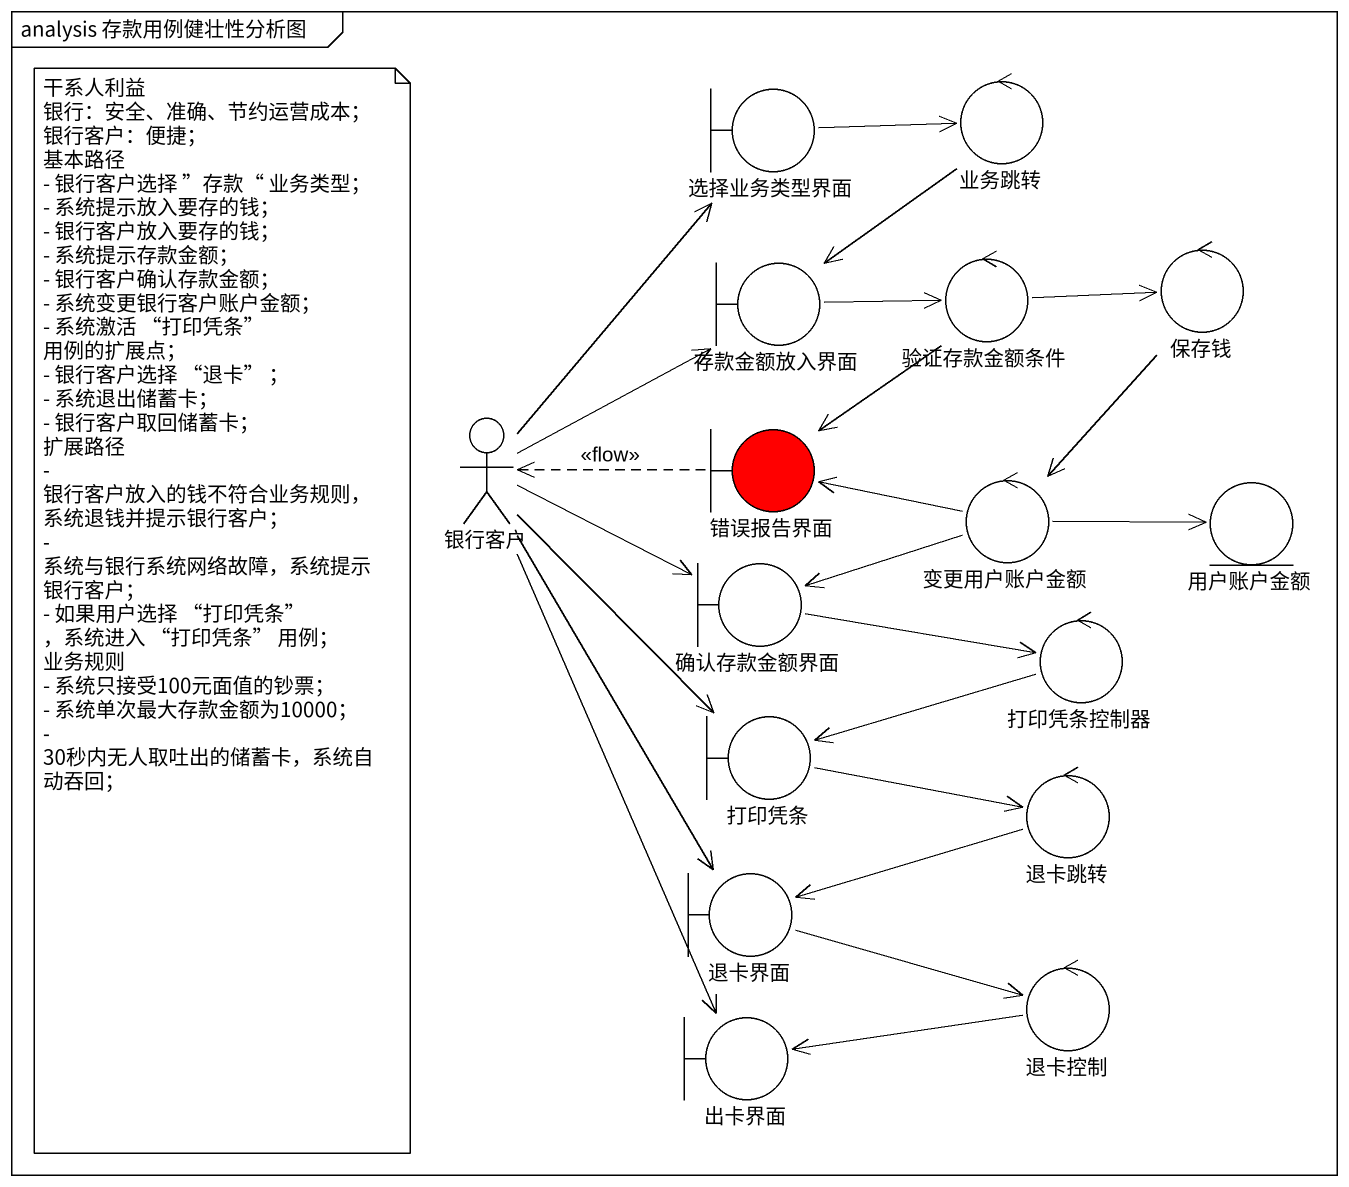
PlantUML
@startuml
mainframe analysis 存款用例健壮性分析图
boundary 选择业务类型界面
control 业务跳转
control 保存钱
boundary 存款金额放入界面
control 验证存款金额条件
actor 银行客户
boundary 错误报告界面 #FF0000
control 变更用户账户金额
entity 用户账户金额
boundary 确认存款金额界面
control 打印凭条控制器
boundary 打印凭条
control 退卡跳转
boundary 退卡界面
control 退卡控制
boundary 出卡界面
选择业务类型界面 -right-> 业务跳转
业务跳转 --> 存款金额放入界面
保存钱 --> 变更用户账户金额
存款金额放入界面 -right-> 验证存款金额条件
验证存款金额条件 -right-> 保存钱
验证存款金额条件 --> 错误报告界面
银行客户 -up-> 选择业务类型界面
银行客户 -up-> 存款金额放入界面
银行客户 -right-> 确认存款金额界面
银行客户 --> 打印凭条
银行客户 --> 退卡界面
银行客户 --> 出卡界面
错误报告界面 .left.> 银行客户 : <<flow>>
变更用户账户金额 -left-> 错误报告界面
变更用户账户金额 -right-> 用户账户金额
变更用户账户金额 -left-> 确认存款金额界面
确认存款金额界面 -right-> 打印凭条控制器
打印凭条控制器 -left-> 打印凭条
打印凭条 -right-> 退卡跳转
退卡跳转 -left-> 退卡界面
退卡界面 -right-> 退卡控制
退卡控制 -left-> 出卡界面
note as N1
  干系人利益
  银行：安全、准确、节约运营成本；
  银行客户：便捷；
  基本路径
  - 银行客户选择 ”存款“ 业务类型；
  - 系统提示放入要存的钱；
  - 银行客户放入要存的钱；
  - 系统提示存款金额；
  - 银行客户确认存款金额；
  - 系统变更银行客户账户金额；
  - 系统激活 “打印凭条” 用例的扩展点；
  - 银行客户选择 “退卡” ；
  - 系统退出储蓄卡；
  - 银行客户取回储蓄卡；
  扩展路径
  - 银行客户放入的钱不符合业务规则，系统退钱并提示银行客户；
  - 系统与银行系统网络故障，系统提示银行客户；
  - 如果用户选择 “打印凭条” ，系统进入 “打印凭条” 用例；
  业务规则
  - 系统只接受100元面值的钞票；
  - 系统单次最大存款金额为10000；
  - 30秒内无人取吐出的储蓄卡，系统自动吞回；
end note
@enduml
